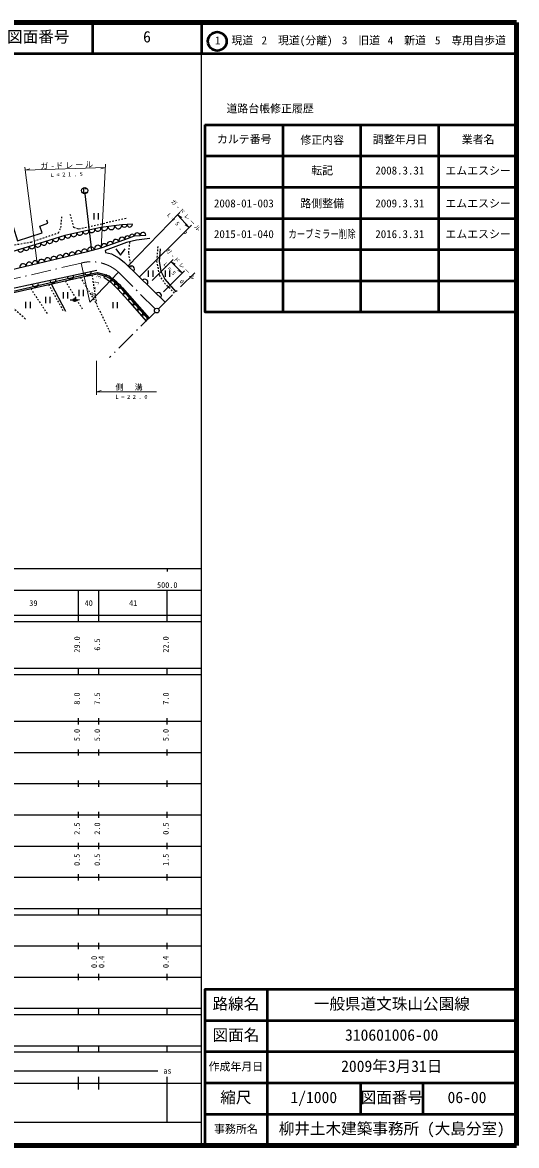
# Model space of a CAD drawing. Units: millimetres, scale not verified. Extents: x 40000 to 680000, y 20000 to 380000.
# Drawn here: x 521553 to 680000, y 20000 to 380000 of the extents above; entities that cross this region are included whole.
import ezdxf
from ezdxf.enums import TextEntityAlignment as Align

# ---------------------------------------------------------------- set-up
doc = ezdxf.new("R2010")
doc.units = ezdxf.units.MM
doc.header["$LTSCALE"] = 1000
doc.linetypes.add('USER1', pattern=[1, 0.5, -0.5])
doc.linetypes.add('USER3', pattern=[10, 6.4, -1.6, 0.4, -1.6])
for name, color, linetype, lineweight in [('M-BGD', 7, 'Continuous', 25), ('M-BMK', 2, 'USER3', 13), ('M-BMK-HTXT', 7, 'Continuous', 13), ('M-OTRS', 6, 'Continuous', 25), ('M-STR-HTXT', 7, 'Continuous', 13), ('M-STR-STR3', 7, 'Continuous', 25), ('M-STR-STRC', 7, 'Continuous', 25), ('M-TTL', 2, 'Continuous', 140), ('M-TTL-BAND', 7, 'Continuous', 25), ('M-TTL-FRAM', 2, 'Continuous', 50), ('M-TTL-LINE', 7, 'Continuous', 50)]:
    doc.layers.add(name, color=color, linetype=linetype, lineweight=lineweight)
doc.layers.add('M-BMK-SRVR', color=3, linetype='Continuous')
doc.layers.add('M-TTL-TXT', color=7, linetype='Continuous')
doc.styles.add('ＭＳ ゴシック', font='')
doc.styles.get('ＭＳ ゴシック').set_extended_font_data('MS Gothic')

# ---------------------------------------------------------------- blocks, each defined once
blk = doc.blocks.new('MARK1085C15L13W1')
at = {"color": 7, "linetype": 'Continuous', "lineweight": 25}
blk.add_lwpolyline([(0.022, 0.024), (0.018, 0.03), (0.01, 0.036), (-0.008, 0.036), (-0.016, 0.03), (-0.022, 0.022), (-0.022, -0.022), (-0.016, -0.03), (-0.008, -0.036), (0.01, -0.036), (0.018, -0.032), (0.022, -0.026)], dxfattribs=at)
blk.add_circle((0, 0), 0.05, dxfattribs=at)
blk = doc.blocks.new('MARK5C10L10W1')
at = {"color": 3, "linetype": 'Continuous', "lineweight": 25}
blk.add_circle((0, 0), 0.05, dxfattribs=at)
blk = doc.blocks.new('MARK1115C15L6W1')
at = {"color": 7, "linetype": 'Continuous', "lineweight": 25}
for p, q in [((-0.038, 0.05), (-0.038, -0.05)), ((0.038, -0.05), (0.038, 0.05))]:
    blk.add_line(p, q, dxfattribs=at)
blk = doc.blocks.new('MARK1116C15L6W1')
at = {"color": 7, "linetype": 'Continuous', "lineweight": 25}
blk.add_lwpolyline([(-0.05, 0.04), (0, -0.028), (0.05, 0.04)], dxfattribs=at)
blk = doc.blocks.new('MARK1192C15L6W1')
at = {"color": 7, "linetype": 'Continuous', "lineweight": 25}
for radius in [0.05, 0.044, 0.038, 0.032, 0.026, 0.02, 0.014, 0.008, 0.002]:
    blk.add_circle((0, 0), radius, dxfattribs=at)
blk = doc.blocks.new('MARK1553C15L12W1')
at = {"color": 7, "linetype": 'Continuous', "lineweight": 25}
blk.add_arc((0, 0), 0.05, 270, 90, dxfattribs=at)
blk = doc.blocks.new('MARK28C15L14W1')
at = {"color": 7, "linetype": 'Continuous', "lineweight": 13}
blk.add_line((0, 0), (0.014, -0.05), dxfattribs=at)
blk = doc.blocks.new('MARK1221C15L12W1')
at = {"color": 7, "linetype": 'Continuous', "lineweight": 25}
blk.add_arc((0, 0), 0.05, 270, 90, dxfattribs=at)

msp = doc.modelspace()

# ---------------------------------------------------------------- linework, layer by layer
at = {"layer": 'M-BGD', "linetype": 'USER1'}
for p, q in [((543848, 299052), (545291, 289745)), ((529916, 295998), (534654, 287491)), ((535262, 297223), (540745, 288218)), ((540102, 298332), (545291, 289745)), ((570292, 293263), (567090, 296493)), ((524197, 294687), (529673, 286400)), ((549691, 280655), (545291, 289745))]:
    msp.add_line(p, q, dxfattribs=at)
at = {"layer": 'M-BGD'}
for p, q in [((530711, 296180), (535331, 287461)), ((553230, 294758), (561846, 284896)), ((553551, 295075), (562166, 285213)), ((537815, 291030), (536815, 290992)), ((538812, 291096), (539807, 291191))]:
    msp.add_line(p, q, dxfattribs=at)
at = {"layer": 'M-BGD', "linetype": 'USER1'}
for points in [[(515443, 308870), (518044, 308577), (524318, 309617), (533128, 312576), (533876, 314234), (534234, 318102)], [(536792, 318590), (537963, 314364), (539653, 313811), (554933, 317322)], [(555921, 309666), (555531, 305991), (556407, 301017)], [(564925, 308172), (564583, 303500), (565409, 299000), (567090, 296493)], [(522509, 284945), (515236, 291309), (514465, 292456)]]:
    msp.add_lwpolyline(points, dxfattribs=at)
at = {"layer": 'M-BGD'}
for points in [[(518629, 314465), (519999, 309983), (527904, 312598), (527157, 314735), (529688, 315668), (529356, 316623)], [(562419, 310718), (558089, 310197), (554898, 309416), (548092, 306908), (548190, 306225), (550078, 305801), (552586, 304401), (554296, 303096)], [(565743, 307459), (565405, 303324), (565969, 300241), (567209, 297760), (570715, 293681)], [(496283, 289781), (511585, 293297), (514444, 292913), (541229, 299052), (542454, 299228), (545614, 299870), (548416, 299106)], [(496374, 289341), (511606, 292840), (514465, 292456), (541311, 298610), (542531, 298785), (545599, 299408), (548236, 298689)]]:
    msp.add_lwpolyline(points, dxfattribs=at)
for centre, radius, start, end in [((539761, 282797), 18464, 41.68319, 62.04708), ((539789, 282819), 17978, 41.61274, 61.97663)]:
    msp.add_arc(centre, radius, start, end, dxfattribs=at)
at = {"layer": 'M-BMK'}
for p, q in [((540372, 302874), (497562, 292848)), ((552388, 299926), (564103, 288187))]:
    msp.add_line(p, q, dxfattribs=at)
msp.add_arc((543656, 290295), 13000, 47.79877, 104.6301, dxfattribs=at)
at = {"layer": 'M-BMK-HTXT'}
for radius in [31.3, 25, 18.8, 12.5, 6.3]:
    msp.add_circle((564632, 287656), radius, dxfattribs=at)
at = {"layer": 'M-OTRS', "linetype": 'USER3'}
for p, q in [((565165, 288184), (577384, 300289)), ((564100, 287128), (549488, 272654))]:
    msp.add_line(p, q, dxfattribs=at)
at = {"layer": 'M-STR-HTXT'}
for p, q in [((526252, 302740), (522320, 333654)), ((522447, 332658), (548177, 333555)), ((546828, 307742), (548229, 334558)), ((555403, 302006), (572007, 319059)), ((571309, 318341), (575040, 314318)), ((559038, 298427), (575750, 315023)), ((563200, 297271), (569901, 303973)), ((572762, 299698), (569194, 303265)), ((573469, 300405), (566767, 293703)), ((545333, 271509), (545333, 260609)), ((545333, 261609), (564504, 261609))]:
    msp.add_line(p, q, dxfattribs=at)
msp.add_lwpolyline([(540372, 302874), (543137, 290325), (552388, 299926)], dxfattribs=at)
at = {"layer": 'M-STR-STR3'}
for p, q in [((554296, 303096), (567298, 290297)), ((545386, 300491), (511585, 293297))]:
    msp.add_line(p, q, dxfattribs=at)
for points in [[(556797, 315312), (553386, 315164), (546689, 314281), (535135, 311667), (525516, 308696), (509182, 303838)], [(510908, 299130), (542444, 306550), (546828, 307742), (554400, 310482), (557482, 311585), (561097, 311851)], [(547616, 298305), (549756, 296906), (552137, 294525), (555371, 290943), (561179, 284235)]]:
    msp.add_lwpolyline(points, dxfattribs=at)
at = {"layer": 'M-STR-STRC'}
msp.add_line((541559, 325109), (543710, 306894), dxfattribs=at)
at = {"layer": 'M-TTL'}
for p, q in [((680000, 380000), (40000, 380000)), ((680000, 20000), (680000, 380000)), ((40000, 20000), (680000, 20000))]:
    msp.add_line(p, q, dxfattribs=at)
at = {"layer": 'M-TTL-BAND'}
for p, q in [((579000, 20000), (579000, 370000)), ((40000, 205000), (579000, 205000)), ((568000, 205000), (568000, 204000)), ((68000, 198000), (579000, 198000)), ((539500, 188000), (539500, 198000)), ((546000, 188000), (546000, 198000)), ((568000, 188000), (568000, 198000)), ((40000, 190000), (579000, 190000)), ((40000, 188000), (579000, 188000)), ((40000, 173000), (579000, 173000)), ((539500, 171000), (539500, 173000)), ((546000, 171000), (546000, 173000)), ((568000, 171000), (568000, 173000)), ((40000, 171000), (579000, 171000)), ((40000, 156000), (579000, 156000)), ((539500, 155000), (539500, 157000)), ((546000, 155000), (546000, 157000)), ((568000, 155000), (568000, 157000)), ((46000, 146000), (579000, 146000)), ((539500, 145000), (539500, 147000)), ((546000, 145000), (546000, 147000)), ((568000, 145000), (568000, 147000)), ((539500, 135000), (539500, 137000)), ((546000, 135000), (546000, 137000)), ((568000, 135000), (568000, 137000)), ((52000, 136000), (579000, 136000)), ((46000, 126000), (579000, 126000)), ((539500, 125000), (539500, 127000)), ((546000, 125000), (546000, 127000)), ((568000, 125000), (568000, 127000)), ((52000, 116000), (579000, 116000)), ((539500, 115000), (539500, 117000)), ((546000, 115000), (546000, 117000)), ((568000, 115000), (568000, 117000)), ((46000, 106000), (579000, 106000)), ((539500, 105000), (539500, 107000)), ((546000, 105000), (546000, 107000)), ((568000, 105000), (568000, 107000)), ((40000, 96000), (579000, 96000)), ((40000, 94000), (579000, 94000)), ((539500, 94000), (539500, 96000)), ((546000, 94000), (546000, 96000)), ((568000, 94000), (568000, 96000)), ((49000, 84000), (579000, 84000)), ((539500, 83000), (539500, 85000)), ((546000, 83000), (546000, 85000)), ((568000, 83000), (568000, 85000)), ((40000, 74000), (579000, 74000)), ((539500, 73000), (539500, 75000)), ((546000, 73000), (546000, 75000)), ((568000, 73000), (568000, 75000)), ((40000, 64000), (579000, 64000)), ((40000, 62000), (579000, 62000)), ((539500, 62000), (539500, 64000)), ((546000, 62000), (546000, 64000)), ((568000, 62000), (568000, 64000)), ((40000, 52000), (579000, 52000)), ((539500, 50000), (539500, 52000)), ((546000, 50000), (546000, 52000)), ((568000, 50000), (568000, 52000)), ((40000, 50000), (579000, 50000)), ((71000, 44000), (565000, 44000)), ((40000, 40000), (579000, 40000)), ((539500, 38000), (539500, 42000)), ((546000, 38000), (546000, 42000)), ((568000, 27500), (568000, 42000)), ((68000, 27500), (579000, 27500))]:
    msp.add_line(p, q, dxfattribs=at)
at = {"layer": 'M-TTL-FRAM'}
msp.add_line((580000, 347197), (680000, 347197), dxfattribs=at)
for points in [[(580000, 347197), (580000, 287197), (680000, 287197)], [(680000, 70000), (580000, 70000), (580000, 20000)]]:
    msp.add_lwpolyline(points, dxfattribs=at)
at = {"layer": 'M-TTL-LINE'}
for p, q in [((543996, 380000), (543996, 370000)), ((579000, 380000), (579000, 370000)), ((40000, 370000), (680000, 370000)), ((605000, 347197), (605000, 287197)), ((630000, 347197), (630000, 287197)), ((655000, 347197), (655000, 287197)), ((580000, 337197), (680000, 337197)), ((580000, 327197), (680000, 327197)), ((580000, 317197), (680000, 317197)), ((580000, 307197), (680000, 307197)), ((580000, 297197), (680000, 297197)), ((600000, 70000), (600000, 20000)), ((680000, 60000), (580000, 60000)), ((680000, 50000), (580000, 50000)), ((680000, 40000), (580000, 40000)), ((630000, 40000), (630000, 30000)), ((650000, 40000), (650000, 30000)), ((680000, 30000), (580000, 30000))]:
    msp.add_line(p, q, dxfattribs=at)
msp.add_circle((584031, 373958), 3000, dxfattribs=at)

# ---------------------------------------------------------------- block references
at = {"layer": 'M-BGD'}
for name, p, xscale, yscale in [('MARK1115C15L6W1', (545159, 317873), 20000, 20000), ('MARK1116C15L6W1', (552984, 306214), 30000, 30000), ('MARK1115C15L6W1', (562658, 299449), 20000, 20000), ('MARK1115C15L6W1', (568031, 299444), 20000, 20000), ('MARK1115C15L6W1', (529733, 291059), 20000, 20000), ('MARK1115C15L6W1', (535350, 292507), 20000, 20000), ('MARK1115C15L6W1', (540397, 293297), 20000, 20000), ('MARK1115C15L6W1', (523326, 289435), 20000, 20000), ('MARK1192C15L6W1', (538314, 291048), 10000, 10000), ('MARK1115C15L6W1', (551268, 289368), 20000, 20000)]:
    msp.add_blockref(name, p, dxfattribs=dict(at, xscale=xscale, yscale=yscale))
at = {"layer": 'M-BMK-SRVR', "xscale": 15000, "yscale": 15000}
msp.add_blockref('MARK5C10L10W1', (564632, 287656), dxfattribs=at)
at = {"layer": 'M-STR-HTXT', "xscale": 30000, "yscale": 30000}
for p, rotation in [((522447, 332658), 91.99788), ((548177, 333555), 271.99788), ((571309, 318341), 42.84704), ((575040, 314318), 222.84704), ((569194, 303265), 45), ((572762, 299698), 225), ((545333, 261609), 90)]:
    msp.add_blockref('MARK28C15L14W1', p, dxfattribs=dict(at, rotation=rotation))
at = {"layer": 'M-STR-STR3'}
for name, p, xscale, yscale, rotation in [('MARK1553C15L12W1', (541875, 313192), 19743, 19743, 282.7497), ('MARK1553C15L12W1', (543801, 313627), 19744, 19744, 282.7497), ('MARK1553C15L12W1', (545726, 314063), 19743, 19743, 282.7497), ('MARK1553C15L12W1', (547805, 314428), 22517, 22517, 277.50933), ('MARK1553C15L12W1', (550038, 314722), 22517, 22517, 277.50933), ('MARK1553C15L12W1', (552270, 315017), 22517, 22517, 277.50933), ('MARK1553C15L12W1', (554239, 315201), 17071, 17071, 272.49561), ('MARK1553C15L12W1', (555944, 315275), 17071, 17071, 272.49561), ('MARK1553C15L12W1', (528402, 309587), 20136, 20136, 287.16387), ('MARK1553C15L12W1', (530325, 310181), 20135, 20135, 287.16387), ('MARK1553C15L12W1', (532249, 310775), 20136, 20136, 287.16387), ('MARK1553C15L12W1', (534173, 311370), 20136, 20136, 287.16387), ('MARK1553C15L12W1', (536098, 311885), 19744, 19744, 282.7497), ('MARK1553C15L12W1', (538024, 312320), 19743, 19743, 282.7497), ('MARK1553C15L12W1', (539949, 312756), 19743, 19743, 282.7497), ('MARK1553C15L12W1', (549667, 308769), 20132, 20132, 109.89058), ('MARK1553C15L12W1', (551560, 309454), 20131, 20131, 109.89058), ('MARK1553C15L12W1', (553453, 310139), 20132, 20132, 109.89058), ('MARK1553C15L12W1', (555170, 310758), 16369, 16369, 109.69862), ('MARK1553C15L12W1', (556712, 311309), 16369, 16369, 109.69862), ('MARK1553C15L12W1', (558386, 311652), 18124, 18124, 94.21418), ('MARK1553C15L12W1', (560193, 311785), 18123, 18123, 94.21418), ('MARK1553C15L12W1', (520978, 307346), 18934, 18934, 286.56074), ('MARK1553C15L12W1', (522793, 307886), 18935, 18935, 286.56074), ('MARK1553C15L12W1', (524608, 308426), 18934, 18934, 286.56074), ('MARK1553C15L12W1', (526478, 308993), 20136, 20136, 287.16387), ('MARK1553C15L12W1', (535545, 304927), 20248, 20248, 103.24052), ('MARK1553C15L12W1', (537516, 305390), 20248, 20248, 103.24052), ('MARK1553C15L12W1', (539487, 305854), 20248, 20248, 103.24052), ('MARK1553C15L12W1', (541458, 306318), 20248, 20248, 103.24052), ('MARK1553C15L12W1', (543540, 306848), 22715, 22715, 105.21344), ('MARK1553C15L12W1', (545732, 307444), 22714, 22714, 105.21344), ('MARK1553C15L12W1', (547774, 308084), 20132, 20132, 109.89058), ('MARK1553C15L12W1', (521749, 301680), 20247, 20247, 103.24052), ('MARK1553C15L12W1', (523720, 302144), 20248, 20248, 103.24052), ('MARK1553C15L12W1', (525691, 302608), 20248, 20248, 103.24052), ('MARK1553C15L12W1', (527662, 303072), 20248, 20248, 103.24052), ('MARK1553C15L12W1', (529633, 303535), 20248, 20248, 103.24052), ('MARK1553C15L12W1', (531604, 303999), 20248, 20248, 103.24052), ('MARK1553C15L12W1', (533575, 304463), 20248, 20248, 103.24052), ('MARK1221C15L12W1', (536935, 298692), 20000, 20000, 282.01444), ('MARK1221C15L12W1', (542569, 299891), 20000, 20000, 282.01444), ('MARK1553C15L12W1', (548686, 297605), 25569, 25569, 56.853), ('MARK1221C15L12W1', (556463, 300963), 20000, 20000, 45.45096), ('MARK1221C15L12W1', (525668, 296294), 20000, 20000, 282.01444), ('MARK1221C15L12W1', (531302, 297493), 20000, 20000, 282.01444), ('MARK1553C15L12W1', (550352, 296311), 16837, 16837, 45), ('MARK1553C15L12W1', (551542, 295121), 16837, 16837, 45), ('MARK1553C15L12W1', (552946, 293630), 24128, 24128, 42.06433), ('MARK1221C15L12W1', (560797, 296696), 20000, 20000, 45.45096), ('MARK1553C15L12W1', (554562, 291838), 24129, 24129, 42.06433), ('MARK1553C15L12W1', (556097, 290104), 22183, 22183, 40.88945), ('MARK1221C15L12W1', (565131, 292430), 20000, 20000, 45.45096), ('MARK1553C15L12W1', (557549, 288427), 22182, 22182, 40.88945), ('MARK1553C15L12W1', (559001, 286750), 22183, 22183, 40.88945), ('MARK1553C15L12W1', (560453, 285074), 22182, 22182, 40.88945)]:
    msp.add_blockref(name, p, dxfattribs=dict(at, xscale=xscale, yscale=yscale, rotation=rotation))
at = {"layer": 'M-STR-STRC', "xscale": 20000, "yscale": 20000}
msp.add_blockref('MARK1085C15L13W1', (541518, 326122), dxfattribs=at)

# ---------------------------------------------------------------- texts
at = {"layer": 'M-STR-HTXT', "attachment_point": 7, "style": 'ＭＳ ゴシック'}
for s, insert, char_height, rotation in [('\\T1.24;ガ-ドレール', (527339, 332896), 1833, 2), ('\\T1.8;L=21.5', (530606, 330446), 1320, 1.8), ('\\T1.32;ガ-ドレール', (568960, 322475), 1320, 312.7), ('\\T1.83;L=5.0', (567794, 318181), 1320, 313.1), ('\\T1.32;ガ-ドレール', (567257, 306861), 1320, 312.7), ('\\T1.83;L=5.0', (566646, 302378), 1320, 313.1), ('\\T1.87;R=13', (544592, 292267), 1320, 71.4)]:
    msp.add_mtext(s, dxfattribs=dict(at, insert=insert, char_height=char_height, rotation=rotation))
for s, insert, char_height in [('\\T1.2;側\u3000溝', (551374, 261979), 1833), ('\\T1.8;L=22.0', (551342, 259315), 1320)]:
    msp.add_mtext(s, dxfattribs=dict(at, insert=insert, char_height=char_height))
at = {"layer": 'M-TTL-BAND', "style": 'ＭＳ ゴシック'}
for s, p in [('500.0', (564719, 198195)), ('39', (523750, 192405)), ('40', (541500, 192405)), ('41', (555750, 192405)), ('as', (566750, 42500))]:
    msp.add_text(s, height=1833, dxfattribs=at).set_placement(p, align=Align.BOTTOM_LEFT)
for s, p in [('29.0', (540500, 178000)), ('6.5', (547000, 178625)), ('22.0', (569000, 178000)), ('8.0', (540500, 161299)), ('7.5', (547000, 161299)), ('7.0', (569000, 161299)), ('5.0', (540500, 149625)), ('5.0', (547000, 149625)), ('5.0', (569000, 149625)), ('2.5', (540500, 119625)), ('2.0', (547000, 119625)), ('0.5', (569000, 119625)), ('0.5', (540500, 109625)), ('0.5', (547000, 109625)), ('1.5', (569000, 109625)), ('0.0', (546000, 76889)), ('0.4', (548370, 76889)), ('0.4', (569000, 76889))]:
    msp.add_text(s, height=1833, rotation=90, dxfattribs=at).set_placement(p, align=Align.BOTTOM_LEFT)
at = {"layer": 'M-TTL-TXT', "style": 'ＭＳ ゴシック'}
for s, height, p in [('図面番号', 3666, (516621, 372500)), ('6', 3666, (560246, 372500)), ('1\u3000現道', 2566, (583323, 372208)), ('2\u3000現道(分離)', 2566, (598244, 372208)), ('3\u3000旧道', 2566, (623996, 372208)), ('4\u3000新道', 2566, (638699, 372208)), ('5\u3000専用自歩道', 2566, (653853, 372208)), ('道路台帳修正履歴', 2566, (586968, 350363)), ('カルテ番号', 2566, (583925, 340527)), ('修正内容', 2566, (610675, 340273)), ('調整年月日', 2566, (633925, 340447)), ('業者名', 2566, (662425, 340447)), ('転記', 2566, (614175, 330495)), ('2008.3.31', 2566, (634712, 330495)), ('エムエスシー', 2566, (657175, 330439)), ('2008-01-003', 2566, (582962, 319950)), ('路側整備', 2566, (610675, 319950)), ('2009.3.31', 2566, (634712, 319950)), ('エムエスシー', 2566, (657175, 319950)), ('2015-01-040', 2566, (582962, 310108)), ('2016.3.31', 2566, (634712, 310108)), ('エムエスシー', 2566, (657175, 310108)), ('路線名', 3666, (582500, 62500)), ('一般県道文珠山公園線', 3666, (615000, 62500)), ('図面名', 3666, (582500, 52500)), ('310601006-00', 3666, (625000, 52500)), ('作成年月日', 2566, (581250, 43250)), ('2009年3月31日', 3666, (623750, 42500)), ('縮尺', 3666, (585000, 32500)), ('1/1000', 3666, (607500, 32500)), ('図面番号', 3666, (630000, 32500)), ('06-00', 3666, (657875, 32500)), ('事務所名', 2566, (583000, 23250)), ('事務所名', 2566, (583000, 23250)), ('柳井土木建築事務所 (大島分室)', 3666, (603750, 22500))]:
    msp.add_text(s, height=height, dxfattribs=at).set_placement(p, align=Align.BOTTOM_LEFT)
at = {"layer": 'M-TTL-TXT', "style": 'ＭＳ ゴシック', "width": 0.75}
msp.add_text('カーブミラー削除', height=2566, dxfattribs=at).set_placement((606835, 310108), align=Align.BOTTOM_LEFT)

doc.saveas('drawing.dxf')
